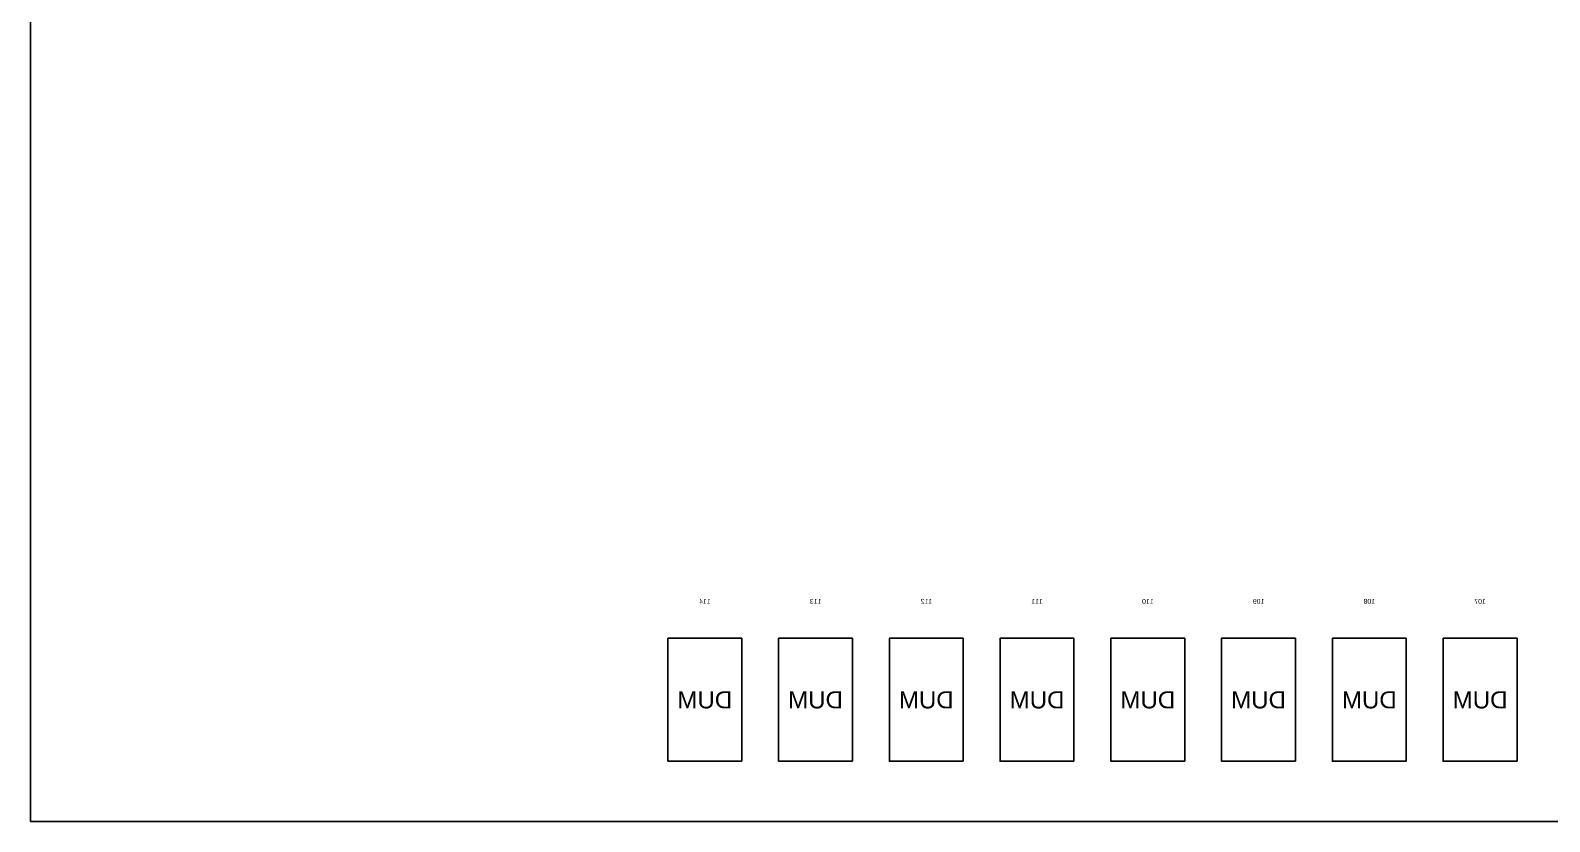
# Model space of a CAD drawing. Header units: millimetres. Extents: x 818 to 1306, y 1648 to 2013.
# Drawn here: x 945.845 to 946.462, y 1840.79 to 1841.111 of the extents above; entities that cross this region are included whole.
import ezdxf
from ezdxf.enums import TextEntityAlignment as Align

# ---------------------------------------------------------------- set-up
doc = ezdxf.new("R2010")
doc.units = ezdxf.units.MM
doc.linetypes.add('CENTER', pattern=[2, 1.25, -0.25, 0.25, -0.25])
for name, color, linetype in [('110_000', 3, 'Continuous'), ('192_000', 3, 'Continuous'), ('249_254', 3, 'Continuous'), ('center', 1, 'CENTER')]:
    doc.layers.add(name, color=color, linetype=linetype)
doc.layers.add('尺寸线 DIM', color=3, linetype='Continuous', lineweight=15)
doc.styles.get("Standard").update_dxf_attribs({"font": 'arial.ttf'})

# ---------------------------------------------------------------- blocks, each defined once
blk = doc.blocks.new('NV3006A1N_PAD')
at = {"layer": '110_000'}
for points in [[(4.756, -0.297), (4.756, -0.247), (4.786, -0.247), (4.786, -0.297), (4.756, -0.297)], [(4.801, -0.297), (4.801, -0.247), (4.831, -0.247), (4.831, -0.297), (4.801, -0.297)], [(4.846, -0.297), (4.846, -0.247), (4.876, -0.247), (4.876, -0.297), (4.846, -0.297)], [(4.891, -0.297), (4.891, -0.247), (4.921, -0.247), (4.921, -0.297), (4.891, -0.297)], [(4.936, -0.297), (4.936, -0.247), (4.966, -0.247), (4.966, -0.297), (4.936, -0.297)], [(4.981, -0.297), (4.981, -0.247), (5.011, -0.247), (5.011, -0.297), (4.981, -0.297)], [(5.026, -0.297), (5.026, -0.247), (5.056, -0.247), (5.056, -0.297), (5.026, -0.297)], [(5.071, -0.297), (5.071, -0.247), (5.101, -0.247), (5.101, -0.297), (5.071, -0.297)]]:
    blk.add_lwpolyline(points, dxfattribs=at)
at = {"layer": '249_254'}
blk.add_lwpolyline([(-5.36, -0.3215), (-5.36, 0.3215), (5.36, 0.3215), (5.36, -0.3215), (-5.36, -0.3215)], dxfattribs=at)
at = {"layer": '110_000'}
for p in [(4.771, -0.272), (4.816, -0.272), (4.861, -0.272), (4.906, -0.272), (4.951, -0.272), (4.996, -0.272), (5.041, -0.272), (5.086, -0.272)]:
    blk.add_text('DUM', height=0.007, dxfattribs=at).set_placement(p, align=Align.MIDDLE_CENTER)
at = {"layer": '192_000'}
for s, p in [('107', (4.771, -0.232)), ('108', (4.816, -0.232)), ('109', (4.861, -0.232)), ('110', (4.906, -0.232)), ('111', (4.951, -0.232)), ('112', (4.996, -0.232)), ('113', (5.041, -0.232)), ('114', (5.086, -0.232))]:
    blk.add_text(s, height=0.002, dxfattribs=at).set_placement(p, align=Align.MIDDLE_CENTER)
blk = doc.blocks.new('AR_IC_ALL')
at = {"layer": 'center'}
blk.add_lwpolyline([(0, 0), (10.72, 0), (10.72, 0.643), (0, 0.643), (0, 0)], dxfattribs=at)
blk.add_blockref('NV3006A1N_PAD', (5.36, 0.3215))
blk = doc.blocks.new('A$C579B7D62')
at = {"color": 6, "xscale": -1}
blk.add_blockref('AR_IC_ALL', (5.36, -66.2988), dxfattribs=at)

msp = doc.modelspace()

# ---------------------------------------------------------------- block references
at = {"layer": '尺寸线 DIM', "color": 0, "ltscale": 5}
msp.add_blockref('A$C579B7D62', (951.20504, 1907.08852), dxfattribs=at)

doc.saveas('drawing.dxf')
